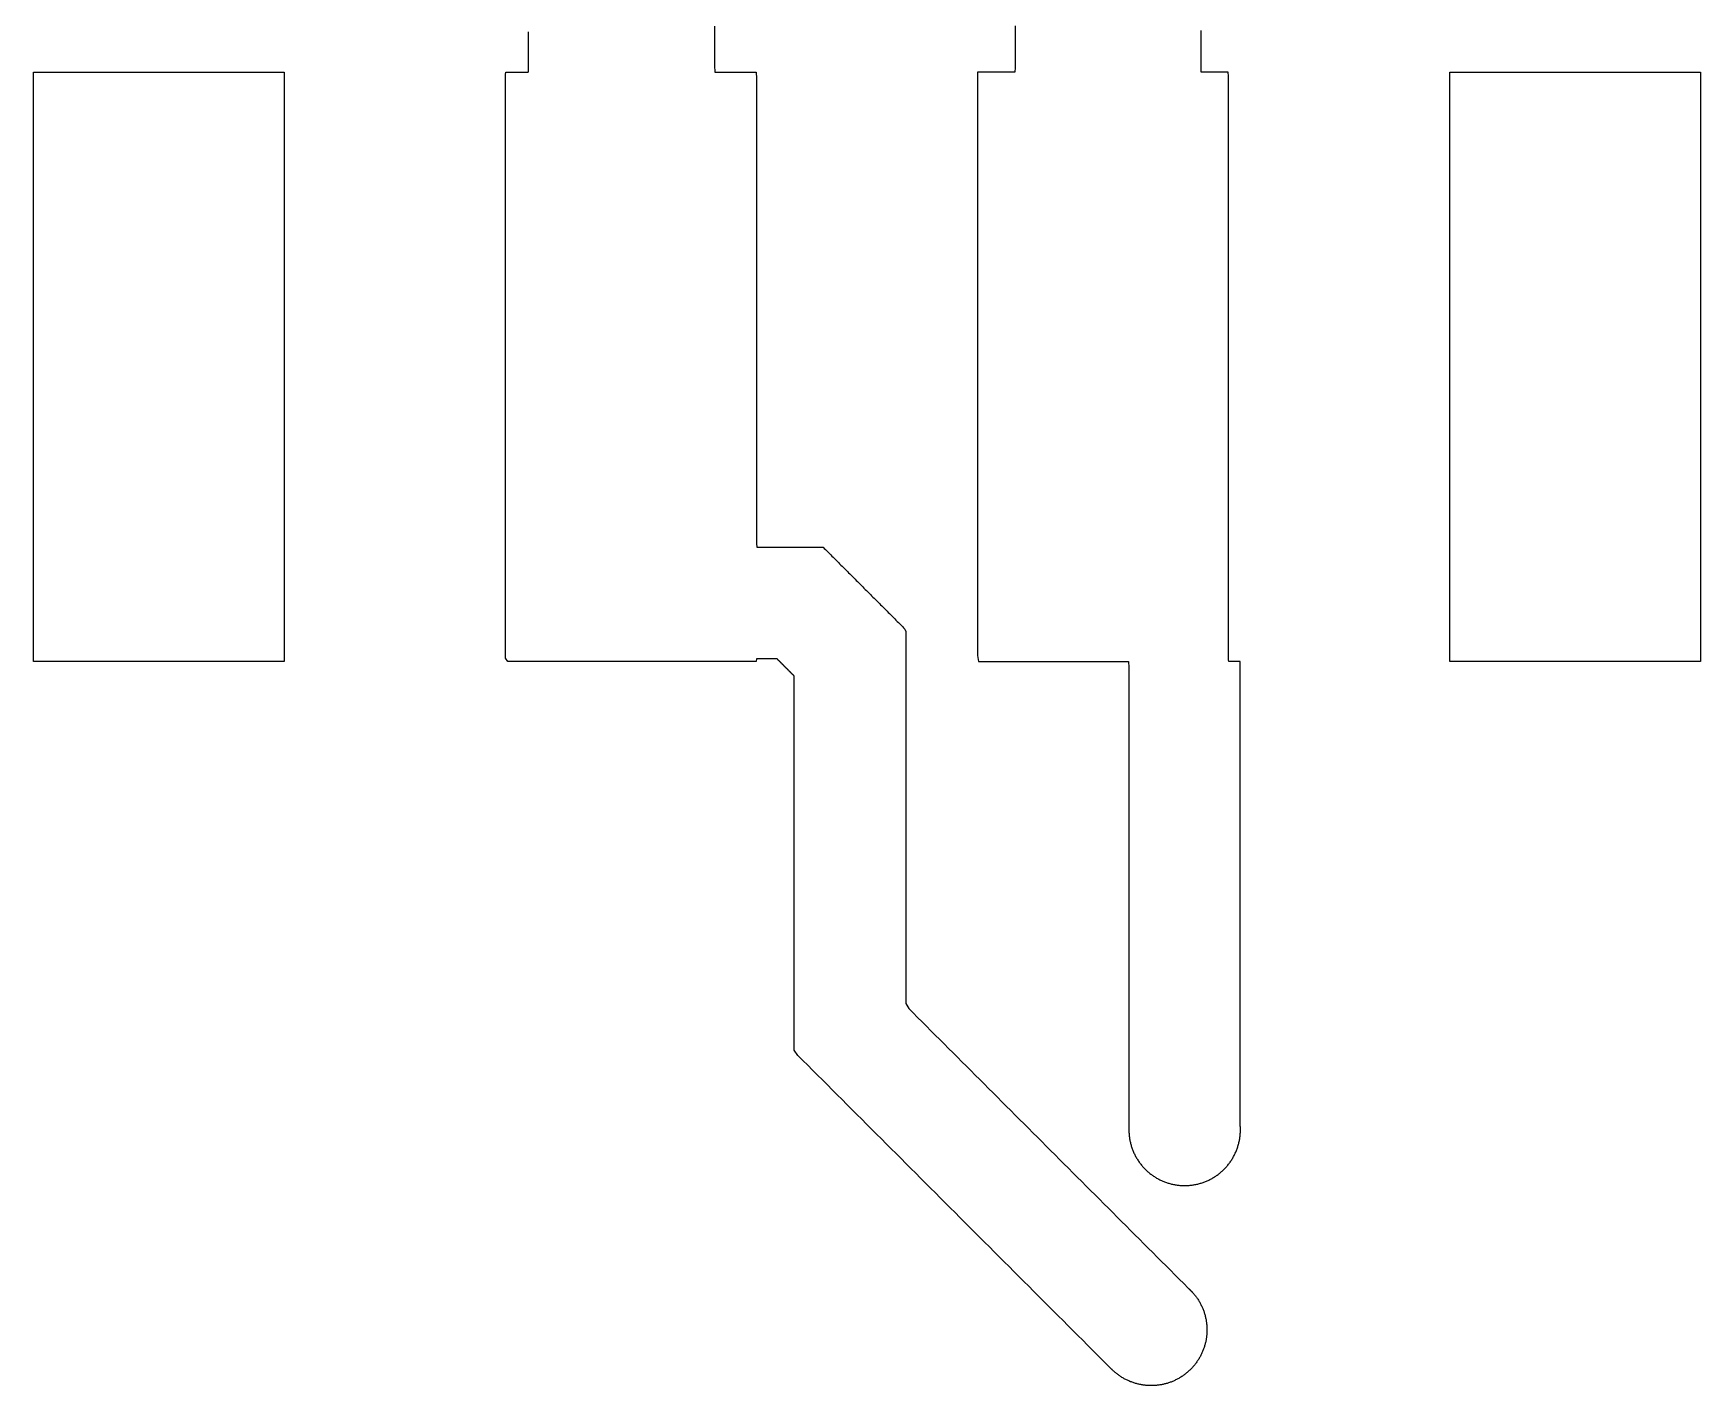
# Model space of a CAD drawing. Extents: x 0 to 220, y 0 to 42.
# Drawn here: x 64.26 to 73.23, y 25.52 to 32.79 of the extents above; entities that cross this region are included whole.
import ezdxf

# ---------------------------------------------------------------- set-up
doc = ezdxf.new("R2010")
doc.units = 0
doc.layers.get('0').update_dxf_attribs({"linetype": 'CONTINUOUS'})

# ---------------------------------------------------------------- blocks, each defined once
blk = doc.blocks.new('*U196')
at = {"extrusion": (0, 0, -1)}
for p, q in [((71.885, 29.415), (71.885, 32.585)), ((71.885, 32.585), (73.235, 32.585)), ((73.235, 32.585), (73.235, 29.415)), ((73.235, 29.415), (71.885, 29.415))]:
    blk.add_line(p, q, dxfattribs=at)
blk = doc.blocks.new('*U197')
at = {"extrusion": (0, 0, -1)}
for p, q in [((64.265, 29.415), (64.265, 32.585)), ((64.265, 32.585), (65.615, 32.585)), ((65.615, 32.585), (65.615, 29.415)), ((65.615, 29.415), (64.265, 29.415))]:
    blk.add_line(p, q, dxfattribs=at)

msp = doc.modelspace()

# ---------------------------------------------------------------- linework, layer by layer
for points in [[(67.9295, 32.832, 0), (67.9295, 32.7792, 0), (67.9295, 32.7264, 0), (67.9295, 32.6736, 0), (67.9295, 32.6208, 0), (67.9306, 32.585, 0), (67.9341, 32.585, 0), (67.9376, 32.585, 0), (67.9411, 32.585, 0), (67.9446, 32.585, 0), (67.9481, 32.585, 0), (67.9516, 32.585, 0), (67.955, 32.585, 0), (67.9585, 32.585, 0), (67.962, 32.585, 0), (67.9655, 32.585, 0), (67.969, 32.585, 0), (67.9725, 32.585, 0), (67.976, 32.585, 0), (67.9795, 32.585, 0), (67.9829, 32.585, 0), (67.9864, 32.585, 0), (67.9899, 32.585, 0), (67.9934, 32.585, 0), (67.9969, 32.585, 0), (68.0004, 32.585, 0), (68.0039, 32.585, 0), (68.0074, 32.585, 0), (68.0109, 32.585, 0), (68.0143, 32.585, 0), (68.0178, 32.585, 0), (68.0213, 32.585, 0), (68.0248, 32.585, 0), (68.0283, 32.585, 0), (68.0318, 32.585, 0), (68.0353, 32.585, 0), (68.0388, 32.585, 0), (68.0422, 32.585, 0), (68.0457, 32.585, 0), (68.0492, 32.585, 0), (68.0527, 32.585, 0), (68.0562, 32.585, 0), (68.0597, 32.585, 0), (68.0632, 32.585, 0), (68.0667, 32.585, 0), (68.0702, 32.585, 0), (68.0736, 32.585, 0), (68.0771, 32.585, 0), (68.0806, 32.585, 0), (68.0841, 32.585, 0), (68.0876, 32.585, 0), (68.0911, 32.585, 0), (68.0946, 32.585, 0), (68.0981, 32.585, 0), (68.1015, 32.585, 0), (68.105, 32.585, 0), (68.1085, 32.585, 0), (68.112, 32.585, 0), (68.1155, 32.585, 0), (68.119, 32.585, 0), (68.1225, 32.585, 0), (68.126, 32.585, 0), (68.1295, 32.585, 0), (68.1329, 32.585, 0), (68.1364, 32.585, 0), (68.1399, 32.585, 0), (68.1434, 32.585, 0), (68.1469, 32.585, 0), (68.1504, 32.585, 0), (68.1539, 32.585, 0), (68.155, 32.5518, 0), (68.155, 32.5028, 0), (68.155, 32.4537, 0), (68.155, 32.4047, 0), (68.155, 32.3556, 0), (68.155, 32.3066, 0), (68.155, 32.2576, 0), (68.155, 32.2085, 0), (68.155, 32.1595, 0), (68.155, 32.1105, 0), (68.155, 32.0614, 0), (68.155, 32.0124, 0), (68.155, 31.9634, 0), (68.155, 31.9143, 0), (68.155, 31.8653, 0), (68.155, 31.8162, 0), (68.155, 31.7672, 0), (68.155, 31.7182, 0), (68.155, 31.6691, 0), (68.155, 31.6201, 0), (68.155, 31.5711, 0), (68.155, 31.522, 0), (68.155, 31.473, 0), (68.155, 31.424, 0), (68.155, 31.3749, 0), (68.155, 31.3259, 0), (68.155, 31.2768, 0), (68.155, 31.2278, 0), (68.155, 31.1788, 0), (68.155, 31.1297, 0), (68.155, 31.0807, 0), (68.155, 31.0317, 0), (68.155, 30.9826, 0), (68.155, 30.9336, 0), (68.155, 30.8846, 0), (68.155, 30.8355, 0), (68.155, 30.7865, 0), (68.155, 30.7374, 0), (68.155, 30.6884, 0), (68.155, 30.6394, 0), (68.155, 30.5903, 0), (68.155, 30.5413, 0), (68.155, 30.4923, 0), (68.155, 30.4432, 0), (68.155, 30.3942, 0), (68.155, 30.3451, 0), (68.155, 30.2961, 0), (68.155, 30.2471, 0), (68.155, 30.198, 0), (68.155, 30.149, 0), (68.155, 30.1, 0), (68.155, 30.0509, 0), (68.1582, 30.0304, 0), (68.1638, 30.0304, 0), (68.1693, 30.0304, 0), (68.1749, 30.0304, 0), (68.1804, 30.0304, 0), (68.186, 30.0304, 0), (68.1915, 30.0304, 0), (68.1971, 30.0304, 0), (68.2026, 30.0304, 0), (68.2082, 30.0304, 0), (68.2137, 30.0304, 0), (68.2193, 30.0304, 0), (68.2248, 30.0304, 0), (68.2304, 30.0304, 0), (68.2359, 30.0304, 0), (68.2415, 30.0304, 0), (68.247, 30.0304, 0), (68.2526, 30.0304, 0), (68.2581, 30.0304, 0), (68.2637, 30.0304, 0), (68.2692, 30.0304, 0), (68.2748, 30.0304, 0), (68.2803, 30.0304, 0), (68.2859, 30.0304, 0), (68.2914, 30.0304, 0), (68.297, 30.0304, 0), (68.3025, 30.0304, 0), (68.3081, 30.0304, 0), (68.3136, 30.0304, 0), (68.3192, 30.0304, 0), (68.3247, 30.0304, 0), (68.3303, 30.0304, 0), (68.3358, 30.0304, 0), (68.3414, 30.0304, 0), (68.3469, 30.0304, 0), (68.3525, 30.0304, 0), (68.358, 30.0304, 0), (68.3636, 30.0304, 0), (68.3691, 30.0304, 0), (68.3747, 30.0304, 0), (68.3802, 30.0304, 0), (68.3858, 30.0304, 0), (68.3913, 30.0304, 0), (68.3969, 30.0304, 0), (68.4024, 30.0304, 0), (68.408, 30.0304, 0), (68.4135, 30.0304, 0), (68.4191, 30.0304, 0), (68.4246, 30.0304, 0), (68.4302, 30.0304, 0), (68.4357, 30.0304, 0), (68.4413, 30.0304, 0), (68.4468, 30.0304, 0), (68.4524, 30.0304, 0), (68.4579, 30.0304, 0), (68.4635, 30.0304, 0), (68.469, 30.0304, 0), (68.4746, 30.0304, 0), (68.4801, 30.0304, 0), (68.4857, 30.0304, 0), (68.4912, 30.0304, 0), (68.4968, 30.0304, 0), (68.5023, 30.0304, 0), (68.5079, 30.0304, 0), (68.5134, 30.0304, 0), (68.5202, 30.024, 0), (68.5271, 30.0171, 0), (68.534, 30.0102, 0), (68.5409, 30.0033, 0), (68.5478, 29.9964, 0), (68.5547, 29.9896, 0), (68.5616, 29.9827, 0), (68.5685, 29.9758, 0), (68.5753, 29.9689, 0), (68.5822, 29.962, 0), (68.5891, 29.9551, 0), (68.596, 29.9482, 0), (68.6029, 29.9413, 0), (68.6098, 29.9345, 0), (68.6167, 29.9276, 0), (68.6236, 29.9207, 0), (68.6304, 29.9138, 0), (68.6373, 29.9069, 0), (68.6442, 29.9, 0), (68.6511, 29.8931, 0), (68.658, 29.8863, 0), (68.6649, 29.8794, 0), (68.6718, 29.8725, 0), (68.6786, 29.8656, 0), (68.6855, 29.8587, 0), (68.6924, 29.8518, 0), (68.6993, 29.8449, 0), (68.7062, 29.838, 0), (68.7131, 29.8312, 0), (68.72, 29.8243, 0), (68.7269, 29.8174, 0), (68.7337, 29.8105, 0), (68.7406, 29.8036, 0), (68.7475, 29.7967, 0), (68.7544, 29.7898, 0), (68.7613, 29.783, 0), (68.7682, 29.7761, 0), (68.7751, 29.7692, 0), (68.7819, 29.7623, 0), (68.7888, 29.7554, 0), (68.7957, 29.7485, 0), (68.8026, 29.7416, 0), (68.8095, 29.7347, 0), (68.8164, 29.7279, 0), (68.8233, 29.721, 0), (68.8302, 29.7141, 0), (68.837, 29.7072, 0), (68.8439, 29.7003, 0), (68.8508, 29.6934, 0), (68.8577, 29.6865, 0), (68.8646, 29.6797, 0), (68.8715, 29.6728, 0), (68.8784, 29.6659, 0), (68.8852, 29.659, 0), (68.8921, 29.6521, 0), (68.899, 29.6452, 0), (68.9059, 29.6383, 0), (68.9128, 29.6314, 0), (68.9197, 29.6246, 0), (68.9266, 29.6177, 0), (68.9335, 29.6108, 0), (68.9403, 29.6039, 0), (68.9472, 29.597, 0), (68.9541, 29.5901, 0), (68.959, 29.5761, 0), (68.959, 29.5449, 0), (68.959, 29.5136, 0), (68.959, 29.4824, 0), (68.959, 29.4511, 0), (68.959, 29.4199, 0), (68.959, 29.3886, 0), (68.959, 29.3574, 0), (68.959, 29.3261, 0), (68.959, 29.2948, 0), (68.959, 29.2636, 0), (68.959, 29.2323, 0), (68.959, 29.2011, 0), (68.959, 29.1698, 0), (68.959, 29.1386, 0), (68.959, 29.1073, 0), (68.959, 29.0761, 0), (68.959, 29.0448, 0), (68.959, 29.0135, 0), (68.959, 28.9823, 0), (68.959, 28.951, 0), (68.959, 28.9198, 0), (68.959, 28.8885, 0), (68.959, 28.8573, 0), (68.959, 28.826, 0), (68.959, 28.7947, 0), (68.959, 28.7635, 0), (68.959, 28.7322, 0), (68.959, 28.701, 0), (68.959, 28.6697, 0), (68.959, 28.6385, 0), (68.959, 28.6072, 0), (68.959, 28.576, 0), (68.959, 28.5447, 0), (68.959, 28.5134, 0), (68.959, 28.4822, 0), (68.959, 28.4509, 0), (68.959, 28.4197, 0), (68.959, 28.3884, 0), (68.959, 28.3572, 0), (68.959, 28.3259, 0), (68.959, 28.2947, 0), (68.959, 28.2634, 0), (68.959, 28.2321, 0), (68.959, 28.2009, 0), (68.959, 28.1696, 0), (68.959, 28.1384, 0), (68.959, 28.1071, 0), (68.959, 28.0759, 0), (68.959, 28.0446, 0), (68.959, 28.0134, 0), (68.959, 27.9821, 0), (68.959, 27.9508, 0), (68.959, 27.9196, 0), (68.959, 27.8883, 0), (68.959, 27.8571, 0), (68.959, 27.8258, 0), (68.959, 27.7946, 0), (68.959, 27.7633, 0), (68.959, 27.7321, 0), (68.959, 27.7008, 0), (68.959, 27.6695, 0), (68.959, 27.6383, 0), (68.959, 27.607, 0), (68.959, 27.5758, 0), (68.9744, 27.5493, 0), (68.9983, 27.5254, 0), (69.0221, 27.5016, 0), (69.046, 27.4777, 0), (69.0699, 27.4538, 0), (69.0937, 27.43, 0), (69.1176, 27.4061, 0), (69.1415, 27.3822, 0), (69.1653, 27.3584, 0), (69.1892, 27.3345, 0), (69.2131, 27.3106, 0), (69.2369, 27.2868, 0), (69.2608, 27.2629, 0), (69.2847, 27.239, 0), (69.3085, 27.2152, 0), (69.3324, 27.1913, 0), (69.3563, 27.1674, 0), (69.3801, 27.1436, 0), (69.404, 27.1197, 0), (69.4279, 27.0958, 0), (69.4517, 27.072, 0), (69.4756, 27.0481, 0), (69.4995, 27.0242, 0), (69.5233, 27.0004, 0), (69.5472, 26.9765, 0), (69.5711, 26.9526, 0), (69.5949, 26.9288, 0), (69.6188, 26.9049, 0), (69.6427, 26.881, 0), (69.6665, 26.8572, 0), (69.6904, 26.8333, 0), (69.7143, 26.8094, 0), (69.7381, 26.7856, 0), (69.762, 26.7617, 0), (69.7859, 26.7378, 0), (69.8097, 26.714, 0), (69.8336, 26.6901, 0), (69.8574, 26.6662, 0), (69.8813, 26.6424, 0), (69.9052, 26.6185, 0), (69.929, 26.5946, 0), (69.9529, 26.5708, 0), (69.9768, 26.5469, 0), (70.0006, 26.523, 0), (70.0245, 26.4992, 0), (70.0484, 26.4753, 0), (70.0722, 26.4515, 0), (70.0961, 26.4276, 0), (70.12, 26.4037, 0), (70.1438, 26.3799, 0), (70.1677, 26.356, 0), (70.1916, 26.3321, 0), (70.2154, 26.3083, 0), (70.2393, 26.2844, 0), (70.2632, 26.2605, 0), (70.287, 26.2367, 0), (70.3109, 26.2128, 0), (70.3348, 26.1889, 0), (70.3586, 26.1651, 0), (70.3825, 26.1412, 0), (70.4064, 26.1173, 0), (70.4302, 26.0935, 0), (70.4541, 26.0696, 0), (70.478, 26.0457, 0), (70.5018, 26.0219, 0)], [(69.547, 32.8344, 0), (69.547, 32.7782, 0), (69.547, 32.722, 0), (69.547, 32.6659, 0), (69.547, 32.6097, 0), (69.5451, 32.585, 0), (69.5418, 32.585, 0), (69.5385, 32.585, 0), (69.5351, 32.585, 0), (69.5318, 32.585, 0), (69.5285, 32.585, 0), (69.5251, 32.585, 0), (69.5218, 32.585, 0), (69.5185, 32.585, 0), (69.5151, 32.585, 0), (69.5118, 32.585, 0), (69.5085, 32.585, 0), (69.5051, 32.585, 0), (69.5018, 32.585, 0), (69.4985, 32.585, 0), (69.4951, 32.585, 0), (69.4918, 32.585, 0), (69.4885, 32.585, 0), (69.4851, 32.585, 0), (69.4818, 32.585, 0), (69.4785, 32.585, 0), (69.4751, 32.585, 0), (69.4718, 32.585, 0), (69.4685, 32.585, 0), (69.4651, 32.585, 0), (69.4618, 32.585, 0), (69.4585, 32.585, 0), (69.4551, 32.585, 0), (69.4518, 32.585, 0), (69.4485, 32.585, 0), (69.4451, 32.585, 0), (69.4418, 32.585, 0), (69.4385, 32.585, 0), (69.4351, 32.585, 0), (69.4318, 32.585, 0), (69.4285, 32.585, 0), (69.4251, 32.585, 0), (69.4218, 32.585, 0), (69.4184, 32.585, 0), (69.4151, 32.585, 0), (69.4118, 32.585, 0), (69.4084, 32.585, 0), (69.4051, 32.585, 0), (69.4018, 32.585, 0), (69.3984, 32.585, 0), (69.3951, 32.585, 0), (69.3918, 32.585, 0), (69.3884, 32.585, 0), (69.3851, 32.585, 0), (69.3818, 32.585, 0), (69.3784, 32.585, 0), (69.3751, 32.585, 0), (69.3718, 32.585, 0), (69.3684, 32.585, 0), (69.3651, 32.585, 0), (69.3618, 32.585, 0), (69.3584, 32.585, 0), (69.3551, 32.585, 0), (69.3518, 32.585, 0), (69.3484, 32.585, 0), (69.3451, 32.585, 0), (69.345, 32.5343, 0), (69.345, 32.482, 0), (69.345, 32.4297, 0), (69.345, 32.3774, 0), (69.345, 32.3251, 0), (69.345, 32.2727, 0), (69.345, 32.2204, 0), (69.345, 32.1681, 0), (69.345, 32.1158, 0), (69.345, 32.0635, 0), (69.345, 32.0112, 0), (69.345, 31.9588, 0), (69.345, 31.9065, 0), (69.345, 31.8542, 0), (69.345, 31.8019, 0), (69.345, 31.7496, 0), (69.345, 31.6973, 0), (69.345, 31.6449, 0), (69.345, 31.5926, 0), (69.345, 31.5403, 0), (69.345, 31.488, 0), (69.345, 31.4357, 0), (69.345, 31.3834, 0), (69.345, 31.331, 0), (69.345, 31.2787, 0), (69.345, 31.2264, 0), (69.345, 31.1741, 0), (69.345, 31.1218, 0), (69.345, 31.0694, 0), (69.345, 31.0171, 0), (69.345, 30.9648, 0), (69.345, 30.9125, 0), (69.345, 30.8602, 0), (69.345, 30.8079, 0), (69.345, 30.7555, 0), (69.345, 30.7032, 0), (69.345, 30.6509, 0), (69.345, 30.5986, 0), (69.345, 30.5463, 0), (69.345, 30.494, 0), (69.345, 30.4416, 0), (69.345, 30.3893, 0), (69.345, 30.337, 0), (69.345, 30.2847, 0), (69.345, 30.2324, 0), (69.345, 30.18, 0), (69.345, 30.1277, 0), (69.345, 30.0754, 0), (69.345, 30.0231, 0), (69.345, 29.9708, 0), (69.345, 29.9185, 0), (69.345, 29.8661, 0), (69.345, 29.8138, 0), (69.345, 29.7615, 0), (69.345, 29.7092, 0), (69.345, 29.6569, 0), (69.345, 29.6046, 0), (69.345, 29.5522, 0), (69.345, 29.4999, 0), (69.345, 29.4476, 0), (69.3501, 29.415, 0), (69.3635, 29.415, 0), (69.3769, 29.415, 0), (69.3904, 29.415, 0), (69.4038, 29.415, 0), (69.4172, 29.415, 0), (69.4307, 29.415, 0), (69.4441, 29.415, 0), (69.4575, 29.415, 0), (69.471, 29.415, 0), (69.4844, 29.415, 0), (69.4978, 29.415, 0), (69.5113, 29.415, 0), (69.5247, 29.415, 0), (69.5381, 29.415, 0), (69.5516, 29.415, 0), (69.565, 29.415, 0), (69.5784, 29.415, 0), (69.5919, 29.415, 0), (69.6053, 29.415, 0), (69.6187, 29.415, 0), (69.6322, 29.415, 0), (69.6456, 29.415, 0), (69.659, 29.415, 0), (69.6725, 29.415, 0), (69.6859, 29.415, 0), (69.6994, 29.415, 0), (69.7128, 29.415, 0), (69.7262, 29.415, 0), (69.7397, 29.415, 0), (69.7531, 29.415, 0), (69.7665, 29.415, 0), (69.78, 29.415, 0), (69.7934, 29.415, 0), (69.8068, 29.415, 0), (69.8203, 29.415, 0), (69.8337, 29.415, 0), (69.8471, 29.415, 0), (69.8606, 29.415, 0), (69.874, 29.415, 0), (69.8874, 29.415, 0), (69.9009, 29.415, 0), (69.9143, 29.415, 0), (69.9277, 29.415, 0), (69.9412, 29.415, 0), (69.9546, 29.415, 0), (69.968, 29.415, 0), (69.9815, 29.415, 0), (69.9949, 29.415, 0), (70.0083, 29.415, 0), (70.0218, 29.415, 0), (70.0352, 29.415, 0), (70.0486, 29.415, 0), (70.0621, 29.415, 0), (70.0755, 29.415, 0), (70.0889, 29.415, 0), (70.1024, 29.415, 0), (70.1158, 29.415, 0), (70.1292, 29.415, 0), (70.1427, 29.415, 0), (70.1561, 29.415, 0), (70.159, 29.3824, 0), (70.159, 29.3408, 0), (70.159, 29.2993, 0), (70.159, 29.2577, 0), (70.159, 29.2161, 0), (70.159, 29.1746, 0), (70.159, 29.133, 0), (70.159, 29.0915, 0), (70.159, 29.0499, 0), (70.159, 29.0084, 0), (70.159, 28.9668, 0), (70.159, 28.9252, 0), (70.159, 28.8837, 0), (70.159, 28.8421, 0), (70.159, 28.8006, 0), (70.159, 28.759, 0), (70.159, 28.7175, 0), (70.159, 28.6759, 0), (70.159, 28.6343, 0), (70.159, 28.5928, 0), (70.159, 28.5512, 0), (70.159, 28.5097, 0), (70.159, 28.4681, 0), (70.159, 28.4266, 0), (70.159, 28.385, 0), (70.159, 28.3434, 0), (70.159, 28.3019, 0), (70.159, 28.2603, 0), (70.159, 28.2188, 0), (70.159, 28.1772, 0), (70.159, 28.1357, 0), (70.159, 28.0941, 0), (70.159, 28.0525, 0), (70.159, 28.011, 0), (70.159, 27.9694, 0), (70.159, 27.9279, 0), (70.159, 27.8863, 0), (70.159, 27.8448, 0), (70.159, 27.8032, 0), (70.159, 27.7617, 0), (70.159, 27.7201, 0), (70.159, 27.6785, 0), (70.159, 27.637, 0), (70.159, 27.5954, 0), (70.159, 27.5539, 0), (70.159, 27.5123, 0), (70.159, 27.4708, 0), (70.159, 27.4292, 0), (70.159, 27.3876, 0), (70.159, 27.3461, 0), (70.159, 27.3045, 0), (70.159, 27.263, 0), (70.159, 27.2214, 0), (70.159, 27.1799, 0), (70.159, 27.1383, 0), (70.159, 27.0967, 0), (70.159, 27.0552, 0), (70.159, 27.0136, 0), (70.159, 26.9721, 0), (70.159, 26.9305, 0), (70.159, 26.8961, 0), (70.1591, 26.8914, 0), (70.1592, 26.8866, 0), (70.1594, 26.8818, 0), (70.1597, 26.8771, 0), (70.16, 26.8723, 0), (70.1605, 26.8675, 0), (70.161, 26.8627, 0), (70.1616, 26.8578, 0), (70.1622, 26.853, 0), (70.163, 26.8482, 0), (70.1638, 26.8433, 0), (70.1648, 26.8385, 0), (70.1658, 26.8337, 0), (70.1668, 26.8289, 0), (70.168, 26.824, 0), (70.1693, 26.8192, 0), (70.1706, 26.8144, 0), (70.172, 26.8096, 0), (70.1735, 26.8048, 0), (70.1751, 26.8001, 0), (70.1767, 26.7954, 0), (70.1785, 26.7906, 0), (70.1803, 26.7859, 0), (70.1822, 26.7813, 0), (70.1842, 26.7766, 0), (70.1863, 26.772, 0), (70.1884, 26.7674, 0), (70.1907, 26.7629, 0), (70.193, 26.7584, 0), (70.1953, 26.7539, 0), (70.1978, 26.7494, 0), (70.2003, 26.745, 0), (70.2029, 26.7407, 0), (70.2056, 26.7364, 0), (70.2084, 26.7321, 0), (70.2112, 26.7279, 0), (70.2141, 26.7237, 0), (70.217, 26.7196, 0), (70.2201, 26.7156, 0), (70.2232, 26.7116, 0), (70.2263, 26.7076, 0), (70.2295, 26.7037, 0), (70.2328, 26.6999, 0), (70.2361, 26.6962, 0), (70.2395, 26.6925, 0), (70.243, 26.6888, 0), (70.2465, 26.6852, 0), (70.25, 26.6817, 0), (70.2537, 26.6783, 0), (70.2573, 26.6749, 0), (70.261, 26.6716, 0), (70.2647, 26.6684, 0), (70.2685, 26.6652, 0), (70.2724, 26.6621, 0), (70.2762, 26.6591, 0), (70.2801, 26.6562, 0), (70.2841, 26.6533, 0), (70.288, 26.6505, 0), (70.292, 26.6478, 0), (70.296, 26.6451, 0), (70.3001, 26.6425, 0), (70.3042, 26.64, 0), (70.3083, 26.6376, 0), (70.3124, 26.6353, 0), (70.3165, 26.633, 0), (70.3207, 26.6308, 0), (70.325, 26.6286, 0), (70.3292, 26.6265, 0), (70.3336, 26.6245, 0), (70.3379, 26.6225, 0), (70.3424, 26.6206, 0), (70.3468, 26.6188, 0), (70.3513, 26.617, 0), (70.3559, 26.6153, 0), (70.3605, 26.6136, 0), (70.3651, 26.6121, 0), (70.3698, 26.6106, 0), (70.3746, 26.6091, 0), (70.3793, 26.6078, 0), (70.3841, 26.6065, 0), (70.3889, 26.6053, 0), (70.3938, 26.6042, 0), (70.3987, 26.6031, 0), (70.4036, 26.6022, 0), (70.4085, 26.6013, 0), (70.4134, 26.6005, 0), (70.4184, 26.5998, 0), (70.4234, 26.5991, 0), (70.4284, 26.5986, 0), (70.4335, 26.5981, 0), (70.4385, 26.5977, 0), (70.4436, 26.5974, 0), (70.4486, 26.5972, 0), (70.4537, 26.597, 0), (70.4587, 26.597, 0), (70.4638, 26.597, 0), (70.4689, 26.5972, 0), (70.474, 26.5974, 0), (70.479, 26.5977, 0), (70.4841, 26.5981, 0), (70.4891, 26.5985, 0), (70.4942, 26.5991, 0), (70.4992, 26.5997, 0), (70.5042, 26.6004, 0), (70.5092, 26.6012, 0), (70.5142, 26.6021, 0), (70.5191, 26.6031, 0), (70.5241, 26.6041, 0), (70.529, 26.6053, 0), (70.5338, 26.6065, 0), (70.5387, 26.6078, 0), (70.5435, 26.6091, 0), (70.5483, 26.6106, 0), (70.553, 26.6121, 0), (70.5577, 26.6137, 0), (70.5624, 26.6154, 0), (70.567, 26.6171, 0), (70.5716, 26.6189, 0), (70.5762, 26.6208, 0), (70.5807, 26.6228, 0), (70.5851, 26.6248, 0), (70.5896, 26.6269, 0), (70.5939, 26.629, 0), (70.5982, 26.6313, 0), (70.6025, 26.6335, 0), (70.6067, 26.6359, 0), (70.6108, 26.6383, 0), (70.6149, 26.6407, 0), (70.619, 26.6432, 0), (70.623, 26.6458, 0), (70.6269, 26.6484, 0), (70.6308, 26.6511, 0), (70.6347, 26.6538, 0), (70.6385, 26.6566, 0), (70.6423, 26.6595, 0), (70.6461, 26.6625, 0), (70.6499, 26.6656, 0), (70.6536, 26.6687, 0), (70.6573, 26.6719, 0), (70.6609, 26.6751, 0), (70.6645, 26.6784, 0), (70.6681, 26.6818, 0), (70.6716, 26.6853, 0), (70.675, 26.6888, 0), (70.6784, 26.6924, 0), (70.6818, 26.6961, 0), (70.6851, 26.6998, 0), (70.6883, 26.7036, 0), (70.6915, 26.7074, 0), (70.6947, 26.7113, 0), (70.6977, 26.7153, 0), (70.7007, 26.7193, 0), (70.7037, 26.7234, 0), (70.7066, 26.7276, 0), (70.7094, 26.7317, 0), (70.7121, 26.736, 0), (70.7148, 26.7403, 0), (70.7174, 26.7446, 0), (70.72, 26.749, 0), (70.7224, 26.7534, 0), (70.7248, 26.7579, 0), (70.7271, 26.7624, 0), (70.7294, 26.767, 0), (70.7315, 26.7716, 0), (70.7336, 26.7762, 0), (70.7356, 26.7809, 0), (70.7375, 26.7856, 0), (70.7394, 26.7903, 0), (70.7411, 26.795, 0), (70.7428, 26.7998, 0), (70.7444, 26.8046, 0), (70.7459, 26.8094, 0), (70.7474, 26.8142, 0), (70.7487, 26.8191, 0), (70.75, 26.824, 0), (70.7512, 26.8288, 0), (70.7522, 26.8337, 0), (70.7533, 26.8386, 0), (70.7542, 26.8435, 0), (70.755, 26.8484, 0), (70.7558, 26.8533, 0), (70.7565, 26.8582, 0), (70.7571, 26.8631, 0), (70.7576, 26.868, 0), (70.758, 26.8729, 0), (70.7584, 26.8778, 0), (70.7587, 26.8827, 0), (70.7589, 26.8875, 0), (70.759, 26.8924, 0), (70.759, 26.8972, 0), (70.759, 26.902, 0), (70.7588, 26.9068, 0), (70.7586, 26.9116, 0), (70.7584, 26.9164, 0), (70.758, 26.9211, 0), (70.7578, 26.9391, 0), (70.7578, 26.9802, 0), (70.7578, 27.0213, 0), (70.7578, 27.0625, 0), (70.7578, 27.1036, 0), (70.7578, 27.1447, 0), (70.7578, 27.1858, 0), (70.7578, 27.2269, 0), (70.7578, 27.268, 0), (70.7578, 27.3091, 0), (70.7578, 27.3502, 0), (70.7578, 27.3913, 0), (70.7578, 27.4324, 0), (70.7578, 27.4736, 0), (70.7578, 27.5147, 0), (70.7578, 27.5558, 0), (70.7578, 27.5969, 0), (70.7578, 27.638, 0), (70.7578, 27.6791, 0), (70.7578, 27.7202, 0), (70.7578, 27.7613, 0), (70.7578, 27.8024, 0), (70.7578, 27.8435, 0), (70.7578, 27.8847, 0), (70.7578, 27.9258, 0), (70.7578, 27.9669, 0), (70.7578, 28.008, 0), (70.7578, 28.0491, 0), (70.7578, 28.0902, 0), (70.7578, 28.1313, 0), (70.7578, 28.1724, 0), (70.7578, 28.2135, 0), (70.7578, 28.2547, 0), (70.7578, 28.2958, 0), (70.7578, 28.3369, 0), (70.7578, 28.378, 0), (70.7578, 28.4191, 0), (70.7578, 28.4602, 0), (70.7578, 28.5013, 0), (70.7578, 28.5424, 0), (70.7578, 28.5835, 0), (70.7578, 28.6246, 0), (70.7578, 28.6658, 0), (70.7578, 28.7069, 0), (70.7578, 28.748, 0), (70.7578, 28.7891, 0), (70.7578, 28.8302, 0), (70.7578, 28.8713, 0), (70.7578, 28.9124, 0), (70.7578, 28.9535, 0), (70.7578, 28.9946, 0), (70.7578, 29.0357, 0), (70.7578, 29.0769, 0), (70.7578, 29.118, 0), (70.7578, 29.1591, 0), (70.7578, 29.2002, 0), (70.7578, 29.2413, 0), (70.7578, 29.2824, 0), (70.7578, 29.3235, 0), (70.7578, 29.3646, 0), (70.7578, 29.4057, 0), (70.757, 29.415, 0), (70.7559, 29.415, 0), (70.7549, 29.415, 0), (70.7539, 29.415, 0), (70.7528, 29.415, 0), (70.7518, 29.415, 0), (70.7508, 29.415, 0), (70.7497, 29.415, 0), (70.7487, 29.415, 0), (70.7476, 29.415, 0), (70.7466, 29.415, 0), (70.7456, 29.415, 0), (70.7445, 29.415, 0), (70.7435, 29.415, 0), (70.7425, 29.415, 0), (70.7414, 29.415, 0), (70.7404, 29.415, 0), (70.7394, 29.415, 0), (70.7383, 29.415, 0), (70.7373, 29.415, 0), (70.7363, 29.415, 0), (70.7352, 29.415, 0), (70.7342, 29.415, 0), (70.7331, 29.415, 0), (70.7321, 29.415, 0), (70.7311, 29.415, 0), (70.73, 29.415, 0), (70.729, 29.415, 0), (70.728, 29.415, 0), (70.7269, 29.415, 0), (70.7259, 29.415, 0), (70.7249, 29.415, 0), (70.7238, 29.415, 0), (70.7228, 29.415, 0), (70.7217, 29.415, 0), (70.7207, 29.415, 0), (70.7197, 29.415, 0), (70.7186, 29.415, 0), (70.7176, 29.415, 0), (70.7166, 29.415, 0), (70.7155, 29.415, 0), (70.7145, 29.415, 0), (70.7135, 29.415, 0), (70.7124, 29.415, 0), (70.7114, 29.415, 0), (70.7104, 29.415, 0), (70.7093, 29.415, 0), (70.7083, 29.415, 0), (70.7072, 29.415, 0), (70.7062, 29.415, 0), (70.7052, 29.415, 0), (70.7041, 29.415, 0), (70.7031, 29.415, 0), (70.7021, 29.415, 0), (70.701, 29.415, 0), (70.7, 29.415, 0), (70.699, 29.415, 0), (70.6979, 29.415, 0), (70.6969, 29.415, 0), (70.6958, 29.415, 0), (70.695, 29.4246, 0), (70.695, 29.4769, 0), (70.695, 29.5292, 0), (70.695, 29.5815, 0), (70.695, 29.6339, 0), (70.695, 29.6862, 0), (70.695, 29.7385, 0), (70.695, 29.7908, 0), (70.695, 29.8431, 0), (70.695, 29.8954, 0), (70.695, 29.9478, 0), (70.695, 30.0001, 0), (70.695, 30.0524, 0), (70.695, 30.1047, 0), (70.695, 30.157, 0), (70.695, 30.2093, 0), (70.695, 30.2617, 0), (70.695, 30.314, 0), (70.695, 30.3663, 0), (70.695, 30.4186, 0), (70.695, 30.4709, 0), (70.695, 30.5232, 0), (70.695, 30.5756, 0), (70.695, 30.6279, 0), (70.695, 30.6802, 0), (70.695, 30.7325, 0), (70.695, 30.7848, 0), (70.695, 30.8372, 0), (70.695, 30.8895, 0), (70.695, 30.9418, 0), (70.695, 30.9941, 0), (70.695, 31.0464, 0), (70.695, 31.0987, 0), (70.695, 31.1511, 0), (70.695, 31.2034, 0), (70.695, 31.2557, 0), (70.695, 31.308, 0), (70.695, 31.3603, 0), (70.695, 31.4126, 0), (70.695, 31.465, 0), (70.695, 31.5173, 0), (70.695, 31.5696, 0), (70.695, 31.6219, 0), (70.695, 31.6742, 0), (70.695, 31.7265, 0), (70.695, 31.7789, 0), (70.695, 31.8312, 0), (70.695, 31.8835, 0), (70.695, 31.9358, 0), (70.695, 31.9881, 0), (70.695, 32.0405, 0), (70.695, 32.0928, 0), (70.695, 32.1451, 0), (70.695, 32.1974, 0), (70.695, 32.2497, 0), (70.695, 32.302, 0), (70.695, 32.3544, 0), (70.695, 32.4067, 0), (70.695, 32.459, 0), (70.695, 32.5113, 0), (70.695, 32.5636, 0), (70.6936, 32.585, 0), (70.6911, 32.585, 0), (70.6887, 32.585, 0), (70.6862, 32.585, 0), (70.6838, 32.585, 0), (70.6813, 32.585, 0), (70.6789, 32.585, 0), (70.6765, 32.585, 0), (70.674, 32.585, 0), (70.6716, 32.585, 0), (70.6691, 32.585, 0), (70.6667, 32.585, 0), (70.6642, 32.585, 0), (70.6618, 32.585, 0), (70.6594, 32.585, 0), (70.6569, 32.585, 0), (70.6545, 32.585, 0), (70.652, 32.585, 0), (70.6496, 32.585, 0), (70.6471, 32.585, 0), (70.6447, 32.585, 0), (70.6423, 32.585, 0), (70.6398, 32.585, 0), (70.6374, 32.585, 0), (70.6349, 32.585, 0), (70.6325, 32.585, 0), (70.63, 32.585, 0), (70.6276, 32.585, 0), (70.6252, 32.585, 0), (70.6227, 32.585, 0), (70.6203, 32.585, 0), (70.6178, 32.585, 0), (70.6154, 32.585, 0), (70.6129, 32.585, 0), (70.6105, 32.585, 0), (70.6081, 32.585, 0), (70.6056, 32.585, 0), (70.6032, 32.585, 0), (70.6007, 32.585, 0), (70.5983, 32.585, 0), (70.5959, 32.585, 0), (70.5934, 32.585, 0), (70.591, 32.585, 0), (70.5885, 32.585, 0), (70.5861, 32.585, 0), (70.5836, 32.585, 0), (70.5812, 32.585, 0), (70.5788, 32.585, 0), (70.5763, 32.585, 0), (70.5739, 32.585, 0), (70.5714, 32.585, 0), (70.569, 32.585, 0), (70.5665, 32.585, 0), (70.5641, 32.585, 0), (70.5617, 32.585, 0), (70.5592, 32.585, 0), (70.5568, 32.585, 0), (70.5543, 32.585, 0), (70.5519, 32.585, 0), (70.5494, 32.585, 0), (70.547, 32.585, 0)], [(70.4799, 26.0438, 0), (70.4831, 26.0408, 0), (70.4864, 26.0378, 0), (70.4896, 26.0347, 0), (70.4928, 26.0315, 0), (70.4959, 26.0283, 0), (70.499, 26.025, 0), (70.502, 26.0216, 0), (70.5051, 26.0182, 0), (70.508, 26.0148, 0), (70.511, 26.0113, 0), (70.5138, 26.0077, 0), (70.5167, 26.0041, 0), (70.5195, 26.0004, 0), (70.5222, 25.9967, 0), (70.5249, 25.9929, 0), (70.5275, 25.989, 0), (70.5301, 25.9852, 0), (70.5326, 25.9812, 0), (70.5351, 25.9773, 0), (70.5375, 25.9732, 0), (70.5399, 25.9692, 0), (70.5421, 25.9651, 0), (70.5444, 25.9609, 0), (70.5465, 25.9567, 0), (70.5486, 25.9525, 0), (70.5507, 25.9482, 0), (70.5527, 25.9439, 0), (70.5546, 25.9396, 0), (70.5564, 25.9352, 0), (70.5582, 25.9308, 0), (70.5599, 25.9264, 0), (70.5615, 25.9219, 0), (70.5631, 25.9174, 0), (70.5646, 25.9129, 0), (70.566, 25.9084, 0), (70.5673, 25.9038, 0), (70.5686, 25.8992, 0), (70.5698, 25.8947, 0), (70.5709, 25.89, 0), (70.572, 25.8854, 0), (70.573, 25.8808, 0), (70.5739, 25.8761, 0), (70.5747, 25.8715, 0), (70.5755, 25.8668, 0), (70.5762, 25.8621, 0), (70.5768, 25.8574, 0), (70.5773, 25.8528, 0), (70.5778, 25.8481, 0), (70.5782, 25.8434, 0), (70.5785, 25.8387, 0), (70.5787, 25.8341, 0), (70.5789, 25.8294, 0), (70.579, 25.8247, 0), (70.579, 25.8201, 0), (70.5789, 25.8155, 0), (70.5788, 25.8108, 0), (70.5786, 25.8062, 0), (70.5784, 25.8016, 0), (70.578, 25.7971, 0), (70.5776, 25.7925, 0), (70.5772, 25.788, 0), (70.5766, 25.7835, 0), (70.576, 25.779, 0), (70.5754, 25.7745, 0), (70.5746, 25.7701, 0), (70.5739, 25.7657, 0), (70.573, 25.7613, 0), (70.5721, 25.7569, 0), (70.5711, 25.7526, 0), (70.5701, 25.7483, 0), (70.5689, 25.744, 0), (70.5678, 25.7397, 0), (70.5665, 25.7354, 0), (70.5652, 25.731, 0), (70.5638, 25.7267, 0), (70.5624, 25.7224, 0), (70.5608, 25.7182, 0), (70.5592, 25.7139, 0), (70.5576, 25.7096, 0), (70.5558, 25.7054, 0), (70.554, 25.7011, 0), (70.5521, 25.6969, 0), (70.5502, 25.6927, 0), (70.5482, 25.6885, 0), (70.5461, 25.6844, 0), (70.5439, 25.6803, 0), (70.5417, 25.6761, 0), (70.5394, 25.6721, 0), (70.5371, 25.668, 0), (70.5346, 25.664, 0), (70.5321, 25.66, 0), (70.5296, 25.656, 0), (70.527, 25.6521, 0), (70.5243, 25.6482, 0), (70.5215, 25.6444, 0), (70.5187, 25.6406, 0), (70.5158, 25.6368, 0), (70.5129, 25.6331, 0), (70.5099, 25.6294, 0), (70.5068, 25.6258, 0), (70.5037, 25.6222, 0), (70.5005, 25.6187, 0), (70.4973, 25.6152, 0), (70.494, 25.6118, 0), (70.4906, 25.6084, 0), (70.4872, 25.6051, 0), (70.4838, 25.6018, 0), (70.4803, 25.5986, 0), (70.4768, 25.5954, 0), (70.4732, 25.5923, 0), (70.4695, 25.5893, 0), (70.4659, 25.5863, 0), (70.4621, 25.5834, 0), (70.4584, 25.5805, 0), (70.4546, 25.5777, 0), (70.4507, 25.575, 0), (70.4469, 25.5724, 0), (70.4429, 25.5698, 0), (70.439, 25.5672, 0), (70.435, 25.5648, 0), (70.431, 25.5624, 0), (70.427, 25.56, 0), (70.4229, 25.5578, 0), (70.4189, 25.5556, 0), (70.4147, 25.5535, 0), (70.4106, 25.5514, 0), (70.4065, 25.5494, 0), (70.4023, 25.5475, 0), (70.3981, 25.5457, 0), (70.3939, 25.5439, 0), (70.3897, 25.5422, 0), (70.3855, 25.5405, 0), (70.3813, 25.539, 0), (70.377, 25.5375, 0), (70.3728, 25.536, 0), (70.3686, 25.5347, 0), (70.3643, 25.5334, 0), (70.36, 25.5322, 0), (70.3558, 25.531, 0), (70.3514, 25.5299, 0), (70.3471, 25.5288, 0), (70.3427, 25.5278, 0), (70.3383, 25.5269, 0), (70.3339, 25.5261, 0), (70.3294, 25.5253, 0), (70.3249, 25.5245, 0), (70.3204, 25.5239, 0), (70.3158, 25.5233, 0), (70.3113, 25.5227, 0), (70.3067, 25.5223, 0), (70.3021, 25.5219, 0), (70.2975, 25.5216, 0), (70.2928, 25.5213, 0), (70.2882, 25.5211, 0), (70.2835, 25.521, 0), (70.2789, 25.521, 0), (70.2742, 25.521, 0), (70.2695, 25.5212, 0), (70.2648, 25.5213, 0), (70.2601, 25.5216, 0), (70.2554, 25.5219, 0), (70.2507, 25.5223, 0), (70.246, 25.5228, 0), (70.2413, 25.5234, 0), (70.2366, 25.524, 0), (70.2319, 25.5247, 0), (70.2272, 25.5255, 0), (70.2226, 25.5264, 0), (70.2179, 25.5273, 0), (70.2132, 25.5283, 0), (70.2086, 25.5294, 0), (70.204, 25.5305, 0), (70.1994, 25.5317, 0), (70.1948, 25.533, 0), (70.1903, 25.5344, 0), (70.1858, 25.5359, 0), (70.1813, 25.5374, 0), (70.1768, 25.5389, 0), (70.1723, 25.5406, 0), (70.1679, 25.5423, 0), (70.1636, 25.5441, 0), (70.1592, 25.546, 0), (70.1549, 25.5479, 0), (70.1506, 25.5499, 0), (70.1464, 25.5519, 0), (70.1422, 25.554, 0), (70.138, 25.5562, 0), (70.1339, 25.5584, 0), (70.1298, 25.5607, 0), (70.1258, 25.5631, 0), (70.1218, 25.5655, 0), (70.1179, 25.5679, 0), (70.114, 25.5705, 0), (70.1102, 25.573, 0), (70.1064, 25.5756, 0), (70.1026, 25.5783, 0), (70.0989, 25.581, 0), (70.0953, 25.5838, 0), (70.0917, 25.5866, 0), (70.0882, 25.5895, 0), (70.0847, 25.5924, 0), (70.0813, 25.5953, 0), (70.078, 25.5983, 0), (70.0747, 25.6013, 0), (70.0714, 25.6044, 0), (70.0682, 25.6075, 0), (70.0669, 25.6089, 0), (70.0669, 25.6089, 0), (70.0669, 25.6089, 0), (70.0669, 25.6089, 0), (70.0668, 25.6088, 0), (70.0668, 25.6088, 0), (70.0668, 25.6088, 0), (70.0668, 25.6088, 0), (70.0668, 25.6088, 0), (70.0668, 25.6088, 0), (70.0668, 25.6088, 0), (70.0668, 25.6088, 0), (70.0668, 25.6088, 0), (70.0668, 25.6088, 0), (70.0668, 25.6088, 0), (70.0668, 25.6088, 0), (70.0668, 25.6088, 0), (70.0668, 25.6088, 0), (70.0668, 25.6088, 0), (70.0668, 25.6088, 0), (70.0668, 25.6088, 0), (70.0668, 25.6088, 0), (70.0668, 25.6088, 0), (70.0668, 25.6088, 0), (70.0668, 25.6088, 0), (70.0668, 25.6088, 0), (70.0668, 25.6088, 0), (70.0667, 25.6087, 0), (70.0667, 25.6087, 0), (70.0667, 25.6087, 0), (70.0667, 25.6087, 0), (70.0667, 25.6087, 0), (70.0667, 25.6087, 0), (70.0667, 25.6087, 0), (70.0667, 25.6087, 0), (70.0667, 25.6087, 0), (70.0667, 25.6087, 0), (70.0667, 25.6087, 0), (70.0667, 25.6087, 0), (70.0667, 25.6087, 0), (70.0667, 25.6087, 0), (70.0667, 25.6087, 0), (70.0667, 25.6087, 0), (70.0667, 25.6087, 0), (70.0667, 25.6087, 0), (70.0667, 25.6087, 0), (70.0667, 25.6087, 0), (70.0667, 25.6087, 0), (70.0667, 25.6087, 0), (70.0667, 25.6086, 0), (70.0666, 25.6086, 0), (70.0666, 25.6086, 0), (70.0666, 25.6086, 0), (70.0666, 25.6086, 0), (70.0666, 25.6086, 0), (70.0666, 25.6086, 0), (70.0666, 25.6086, 0), (70.0666, 25.6086, 0), (70.0666, 25.6086, 0), (70.0666, 25.6086, 0), (70.0666, 25.6086, 0), (70.0666, 25.6086, 0), (70.0666, 25.6086, 0), (70.0666, 25.6086, 0), (70.0666, 25.6086, 0), (70.0424, 25.6328, 0), (70.016, 25.6592, 0), (69.9896, 25.6856, 0), (69.9632, 25.712, 0), (69.9367, 25.7384, 0), (69.9103, 25.7648, 0), (69.8839, 25.7913, 0), (69.8575, 25.8177, 0), (69.8311, 25.8441, 0), (69.8047, 25.8705, 0), (69.7783, 25.8969, 0), (69.7518, 25.9233, 0), (69.7254, 25.9497, 0), (69.699, 25.9762, 0), (69.6726, 26.0026, 0), (69.6462, 26.029, 0), (69.6198, 26.0554, 0), (69.5934, 26.0818, 0), (69.5669, 26.1082, 0), (69.5405, 26.1346, 0), (69.5141, 26.1611, 0), (69.4877, 26.1875, 0), (69.4613, 26.2139, 0), (69.4349, 26.2403, 0), (69.4084, 26.2667, 0), (69.382, 26.2931, 0), (69.3556, 26.3195, 0), (69.3292, 26.346, 0), (69.3028, 26.3724, 0), (69.2764, 26.3988, 0), (69.25, 26.4252, 0), (69.2235, 26.4516, 0), (69.1971, 26.478, 0), (69.1707, 26.5044, 0), (69.1443, 26.5309, 0), (69.1179, 26.5573, 0), (69.0915, 26.5837, 0), (69.0651, 26.6101, 0), (69.0386, 26.6365, 0), (69.0122, 26.6629, 0), (68.9858, 26.6894, 0), (68.9594, 26.7158, 0), (68.933, 26.7422, 0), (68.9066, 26.7686, 0), (68.8802, 26.795, 0), (68.8537, 26.8214, 0), (68.8273, 26.8478, 0), (68.8009, 26.8743, 0), (68.7745, 26.9007, 0), (68.7481, 26.9271, 0), (68.7217, 26.9535, 0), (68.6953, 26.9799, 0), (68.6688, 27.0063, 0), (68.6424, 27.0327, 0), (68.616, 27.0592, 0), (68.5896, 27.0856, 0), (68.5632, 27.112, 0), (68.5368, 27.1384, 0), (68.5104, 27.1648, 0), (68.4839, 27.1912, 0), (68.4575, 27.2176, 0), (68.4311, 27.2441, 0), (68.4047, 27.2705, 0), (68.3783, 27.2969, 0), (68.359, 27.3246, 0), (68.359, 27.3559, 0), (68.359, 27.3871, 0), (68.359, 27.4184, 0), (68.359, 27.4496, 0), (68.359, 27.4809, 0), (68.359, 27.5121, 0), (68.359, 27.5434, 0), (68.359, 27.5747, 0), (68.359, 27.6059, 0), (68.359, 27.6372, 0), (68.359, 27.6684, 0), (68.359, 27.6997, 0), (68.359, 27.7309, 0), (68.359, 27.7622, 0), (68.359, 27.7934, 0), (68.359, 27.8247, 0), (68.359, 27.856, 0), (68.359, 27.8872, 0), (68.359, 27.9185, 0), (68.359, 27.9497, 0), (68.359, 27.981, 0), (68.359, 28.0122, 0), (68.359, 28.0435, 0), (68.359, 28.0747, 0), (68.359, 28.106, 0), (68.359, 28.1373, 0), (68.359, 28.1685, 0), (68.359, 28.1998, 0), (68.359, 28.231, 0), (68.359, 28.2623, 0), (68.359, 28.2935, 0), (68.359, 28.3248, 0), (68.359, 28.356, 0), (68.359, 28.3873, 0), (68.359, 28.4186, 0), (68.359, 28.4498, 0), (68.359, 28.4811, 0), (68.359, 28.5123, 0), (68.359, 28.5436, 0), (68.359, 28.5748, 0), (68.359, 28.6061, 0), (68.359, 28.6373, 0), (68.359, 28.6686, 0), (68.359, 28.6999, 0), (68.359, 28.7311, 0), (68.359, 28.7624, 0), (68.359, 28.7936, 0), (68.359, 28.8249, 0), (68.359, 28.8561, 0), (68.359, 28.8874, 0), (68.359, 28.9187, 0), (68.359, 28.9499, 0), (68.359, 28.9812, 0), (68.359, 29.0124, 0), (68.359, 29.0437, 0), (68.359, 29.0749, 0), (68.359, 29.1062, 0), (68.359, 29.1374, 0), (68.359, 29.1687, 0), (68.359, 29.2, 0), (68.359, 29.2312, 0), (68.359, 29.2625, 0), (68.359, 29.2937, 0), (68.359, 29.325, 0), (68.3581, 29.3376, 0), (68.3566, 29.3391, 0), (68.3552, 29.3405, 0), (68.3537, 29.342, 0), (68.3523, 29.3434, 0), (68.3508, 29.3449, 0), (68.3494, 29.3463, 0), (68.3479, 29.3478, 0), (68.3465, 29.3492, 0), (68.345, 29.3507, 0), (68.3436, 29.3521, 0), (68.3421, 29.3536, 0), (68.3407, 29.355, 0), (68.3392, 29.3565, 0), (68.3378, 29.3579, 0), (68.3363, 29.3594, 0), (68.3349, 29.3608, 0), (68.3334, 29.3623, 0), (68.332, 29.3637, 0), (68.3305, 29.3652, 0), (68.3291, 29.3666, 0), (68.3276, 29.3681, 0), (68.3262, 29.3695, 0), (68.3247, 29.371, 0), (68.3233, 29.3724, 0), (68.3218, 29.3739, 0), (68.3204, 29.3753, 0), (68.3189, 29.3768, 0), (68.3175, 29.3782, 0), (68.316, 29.3797, 0), (68.3146, 29.3811, 0), (68.3131, 29.3826, 0), (68.3117, 29.384, 0), (68.3102, 29.3855, 0), (68.3088, 29.3869, 0), (68.3073, 29.3884, 0), (68.3059, 29.3898, 0), (68.3044, 29.3913, 0), (68.303, 29.3927, 0), (68.3015, 29.3942, 0), (68.3001, 29.3956, 0), (68.2986, 29.3971, 0), (68.2972, 29.3985, 0), (68.2957, 29.4, 0), (68.2943, 29.4014, 0), (68.2928, 29.4029, 0), (68.2914, 29.4043, 0), (68.2899, 29.4058, 0), (68.2885, 29.4072, 0), (68.287, 29.4087, 0), (68.2856, 29.4101, 0), (68.2842, 29.4116, 0), (68.2827, 29.413, 0), (68.2813, 29.4145, 0), (68.2798, 29.4159, 0), (68.2784, 29.4174, 0), (68.2769, 29.4188, 0), (68.2755, 29.4203, 0), (68.274, 29.4217, 0), (68.2726, 29.4232, 0), (68.2711, 29.4246, 0), (68.2697, 29.4261, 0), (68.2682, 29.4275, 0), (68.2668, 29.429, 0), (68.2653, 29.4304, 0), (68.2636, 29.4304, 0), (68.2619, 29.4304, 0), (68.2602, 29.4304, 0), (68.2585, 29.4304, 0), (68.2568, 29.4304, 0), (68.2551, 29.4304, 0), (68.2534, 29.4304, 0), (68.2517, 29.4304, 0), (68.25, 29.4304, 0), (68.2482, 29.4304, 0), (68.2465, 29.4304, 0), (68.2448, 29.4304, 0), (68.2431, 29.4304, 0), (68.2414, 29.4304, 0), (68.2397, 29.4304, 0), (68.238, 29.4304, 0), (68.2363, 29.4304, 0), (68.2346, 29.4304, 0), (68.2329, 29.4304, 0), (68.2312, 29.4304, 0), (68.2295, 29.4304, 0), (68.2278, 29.4304, 0), (68.2261, 29.4304, 0), (68.2244, 29.4304, 0), (68.2227, 29.4304, 0), (68.221, 29.4304, 0), (68.2193, 29.4304, 0), (68.2175, 29.4304, 0), (68.2158, 29.4304, 0), (68.2141, 29.4304, 0), (68.2124, 29.4304, 0), (68.2107, 29.4304, 0), (68.209, 29.4304, 0), (68.2073, 29.4304, 0), (68.2056, 29.4304, 0), (68.2039, 29.4304, 0), (68.2022, 29.4304, 0), (68.2005, 29.4304, 0), (68.1988, 29.4304, 0), (68.1971, 29.4304, 0), (68.1954, 29.4304, 0), (68.1937, 29.4304, 0), (68.192, 29.4304, 0), (68.1903, 29.4304, 0), (68.1885, 29.4304, 0), (68.1868, 29.4304, 0), (68.1851, 29.4304, 0), (68.1834, 29.4304, 0), (68.1817, 29.4304, 0), (68.18, 29.4304, 0), (68.1783, 29.4304, 0), (68.1766, 29.4304, 0), (68.1749, 29.4304, 0), (68.1732, 29.4304, 0), (68.1715, 29.4304, 0), (68.1698, 29.4304, 0), (68.1681, 29.4304, 0), (68.1664, 29.4304, 0), (68.1647, 29.4304, 0), (68.163, 29.4304, 0), (68.1613, 29.4304, 0), (68.1595, 29.4304, 0), (68.1578, 29.4304, 0), (68.1561, 29.4304, 0), (68.1546, 29.415, 0), (68.1337, 29.415, 0), (68.1128, 29.415, 0), (68.092, 29.415, 0), (68.0711, 29.415, 0), (68.0502, 29.415, 0), (68.0293, 29.415, 0), (68.0084, 29.415, 0), (67.9875, 29.415, 0), (67.9667, 29.415, 0), (67.9458, 29.415, 0), (67.9249, 29.415, 0), (67.904, 29.415, 0), (67.8831, 29.415, 0), (67.8623, 29.415, 0), (67.8414, 29.415, 0), (67.8205, 29.415, 0), (67.7996, 29.415, 0), (67.7787, 29.415, 0), (67.7578, 29.415, 0), (67.737, 29.415, 0), (67.7161, 29.415, 0), (67.6952, 29.415, 0), (67.6743, 29.415, 0), (67.6534, 29.415, 0), (67.6325, 29.415, 0), (67.6117, 29.415, 0), (67.5908, 29.415, 0), (67.5699, 29.415, 0), (67.549, 29.415, 0), (67.5281, 29.415, 0), (67.5072, 29.415, 0), (67.4864, 29.415, 0), (67.4655, 29.415, 0), (67.4446, 29.415, 0), (67.4237, 29.415, 0), (67.4028, 29.415, 0), (67.3819, 29.415, 0), (67.3611, 29.415, 0), (67.3402, 29.415, 0), (67.3193, 29.415, 0), (67.2984, 29.415, 0), (67.2775, 29.415, 0), (67.2566, 29.415, 0), (67.2358, 29.415, 0), (67.2149, 29.415, 0), (67.194, 29.415, 0), (67.1731, 29.415, 0), (67.1522, 29.415, 0), (67.1313, 29.415, 0), (67.1105, 29.415, 0), (67.0896, 29.415, 0), (67.0687, 29.415, 0), (67.0478, 29.415, 0), (67.0269, 29.415, 0), (67.006, 29.415, 0), (66.9852, 29.415, 0), (66.9643, 29.415, 0), (66.9434, 29.415, 0), (66.9225, 29.415, 0), (66.9016, 29.415, 0), (66.8807, 29.415, 0), (66.8599, 29.415, 0), (66.839, 29.415, 0), (66.8181, 29.415, 0), (66.805, 29.4333, 0), (66.805, 29.4823, 0), (66.805, 29.5314, 0), (66.805, 29.5804, 0), (66.805, 29.6294, 0), (66.805, 29.6785, 0), (66.805, 29.7275, 0), (66.805, 29.7765, 0), (66.805, 29.8256, 0), (66.805, 29.8746, 0), (66.805, 29.9236, 0), (66.805, 29.9727, 0), (66.805, 30.0217, 0), (66.805, 30.0708, 0), (66.805, 30.1198, 0), (66.805, 30.1688, 0), (66.805, 30.2179, 0), (66.805, 30.2669, 0), (66.805, 30.3159, 0), (66.805, 30.365, 0), (66.805, 30.414, 0), (66.805, 30.4631, 0), (66.805, 30.5121, 0), (66.805, 30.5611, 0), (66.805, 30.6102, 0), (66.805, 30.6592, 0), (66.805, 30.7082, 0), (66.805, 30.7573, 0), (66.805, 30.8063, 0), (66.805, 30.8553, 0), (66.805, 30.9044, 0), (66.805, 30.9534, 0), (66.805, 31.0025, 0), (66.805, 31.0515, 0), (66.805, 31.1005, 0), (66.805, 31.1496, 0), (66.805, 31.1986, 0), (66.805, 31.2476, 0), (66.805, 31.2967, 0), (66.805, 31.3457, 0), (66.805, 31.3947, 0), (66.805, 31.4438, 0), (66.805, 31.4928, 0), (66.805, 31.5419, 0), (66.805, 31.5909, 0), (66.805, 31.6399, 0), (66.805, 31.689, 0), (66.805, 31.738, 0), (66.805, 31.787, 0), (66.805, 31.8361, 0), (66.805, 31.8851, 0), (66.805, 31.9341, 0), (66.805, 31.9832, 0), (66.805, 32.0322, 0), (66.805, 32.0813, 0), (66.805, 32.1303, 0), (66.805, 32.1793, 0), (66.805, 32.2284, 0), (66.805, 32.2774, 0), (66.805, 32.3264, 0), (66.805, 32.3755, 0), (66.805, 32.4245, 0), (66.805, 32.4736, 0), (66.805, 32.5226, 0), (66.805, 32.5716, 0), (66.8064, 32.585, 0), (66.8083, 32.585, 0), (66.8103, 32.585, 0), (66.8122, 32.585, 0), (66.8141, 32.585, 0), (66.816, 32.585, 0), (66.818, 32.585, 0), (66.8199, 32.585, 0), (66.8218, 32.585, 0), (66.8237, 32.585, 0), (66.8257, 32.585, 0), (66.8276, 32.585, 0), (66.8295, 32.585, 0), (66.8314, 32.585, 0), (66.8334, 32.585, 0), (66.8353, 32.585, 0), (66.8372, 32.585, 0), (66.8391, 32.585, 0), (66.8411, 32.585, 0), (66.843, 32.585, 0), (66.8449, 32.585, 0), (66.8468, 32.585, 0), (66.8488, 32.585, 0), (66.8507, 32.585, 0), (66.8526, 32.585, 0), (66.8545, 32.585, 0), (66.8565, 32.585, 0), (66.8584, 32.585, 0), (66.8603, 32.585, 0), (66.8623, 32.585, 0), (66.8642, 32.585, 0), (66.8661, 32.585, 0), (66.868, 32.585, 0), (66.87, 32.585, 0), (66.8719, 32.585, 0), (66.8738, 32.585, 0), (66.8757, 32.585, 0), (66.8777, 32.585, 0), (66.8796, 32.585, 0), (66.8815, 32.585, 0), (66.8834, 32.585, 0), (66.8854, 32.585, 0), (66.8873, 32.585, 0), (66.8892, 32.585, 0), (66.8911, 32.585, 0), (66.8931, 32.585, 0), (66.895, 32.585, 0), (66.8969, 32.585, 0), (66.8988, 32.585, 0), (66.9008, 32.585, 0), (66.9027, 32.585, 0), (66.9046, 32.585, 0), (66.9065, 32.585, 0), (66.9085, 32.585, 0), (66.9104, 32.585, 0), (66.9123, 32.585, 0), (66.9142, 32.585, 0), (66.9162, 32.585, 0), (66.9181, 32.585, 0), (66.92, 32.585, 0), (66.922, 32.585, 0), (66.9239, 32.585, 0), (66.9258, 32.585, 0), (66.9277, 32.585, 0), (66.9295, 32.5893, 0), (66.9295, 32.6425, 0), (66.9295, 32.6956, 0), (66.9295, 32.7487, 0), (66.9295, 32.8018, 0)], [(70.547, 32.585, 0), (70.547, 32.6412, 0), (70.547, 32.6973, 0), (70.547, 32.7535, 0), (70.547, 32.8096, 0)]]:
    msp.add_polyline3d(points)

# ---------------------------------------------------------------- block references
for name in ['*U197', '*U196']:
    msp.add_blockref(name, (0, 0))

doc.saveas('drawing.dxf')
